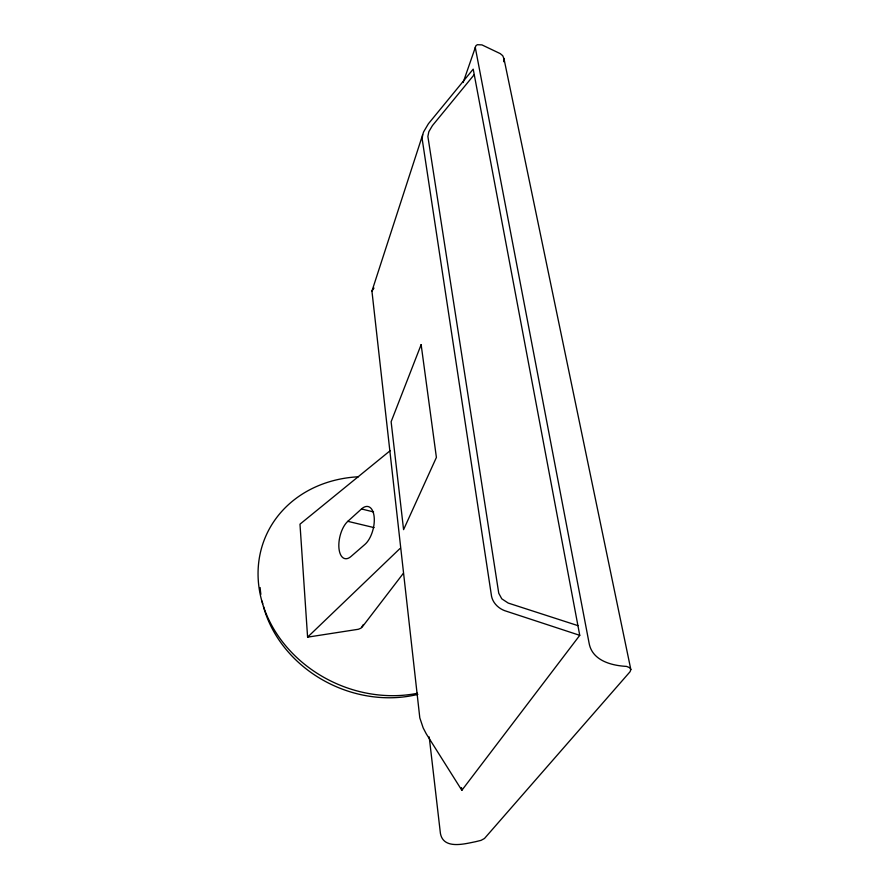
<?xml version="1.0" encoding="UTF-8"?>
<svg xmlns="http://www.w3.org/2000/svg" width="889" height="889" viewBox="0 0 889 889"><rect width="100%" height="100%" fill="white"/><g stroke="black" fill="none" stroke-linecap="round" stroke-linejoin="round"><path stroke-width="1.33" d="M463.136 82.533L475.948 45.65L477.382 44.706L481.949 44.895L500.24 53.618L502.707 55.685L503.963 58.652L630.846 669.573L630.068 671.717L484.472 838.483L481.038 840.361L475.526 841.716C464.714 843.85 443.367 849.851 440.411 833.382L429.209 736.925M371.935 291.114L419.808 717.879L423.175 727.913L426.253 733.814L461.847 790.31L579.75 635.335L473.215 69.142L428.42 123.738L423.608 131.883L371.935 291.114L373.958 288.08M422.664 134.65L422.197 139.129L491.55 596.341C492.951 603.009 498.407 608.332 504.663 610.665L579.75 635.335M503.696 61.708L503.963 58.652M363.357 624.523L361.067 628.123L358.356 629.268L307.594 637.157L299.982 524.166L390.293 450.579M362.134 627.101L403.25 573.449M474.237 74.62L432.443 125.582L428.842 131.672L427.876 136.45L498.751 593.252L501.774 598.819L508.23 603.075L577.928 625.634M307.594 637.157L400.072 548.435M361.501 508.964A20.591 10.123 -76.4 0 1 374.169 517.009A20.591 10.123 -76.4 0 1 364.935 544.412L350.966 556.514A20.336 9.857 -76.7 0 1 338.942 548.157A20.336 9.857 -76.7 0 1 347.81 521.332L361.501 508.964L373.569 511.931M347.81 521.332L374.125 527.622M630.846 669.573L629.556 667.628L626.534 666.406C611.465 665.594 592.218 660.616 589.118 643.258L475.237 47.228M461.491 787.587L461.847 790.31M417.452 693.276A123.704 106.369 24.5 0 1 261.722 600.686A123.704 106.369 24.5 0 1 358.489 476.771M417.863 694.365A119.015 102.691 24.5 0 1 263.433 606.542M262.733 603.831A119.015 102.691 24.5 0 1 262.099 601.12M260.877 594.319A119.015 102.691 24.5 0 1 260.133 587.562M421.142 344.643L391.127 421.73L403.584 529.644L436.399 457.435L421.142 344.643"/></g></svg>
